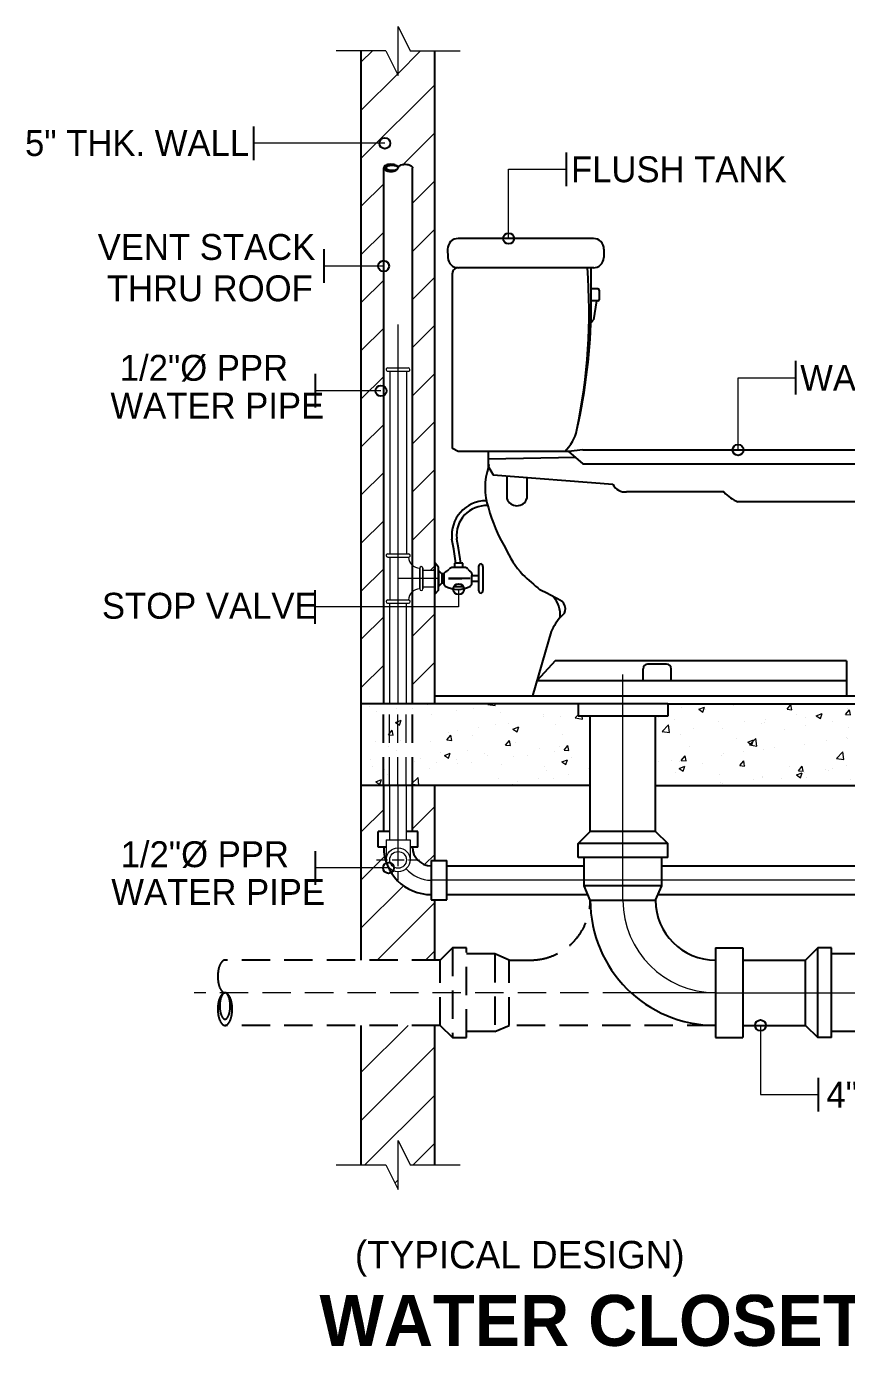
# Model space of a CAD drawing. Header units: millimetres. Extents: x 1634676 to 2568129, y -408635 to -190573.
# Drawn here: x 2525334 to 2531775, y -335796 to -325423 of the extents above; entities that cross this region are included whole.
import ezdxf
from ezdxf.enums import TextEntityAlignment as Align

# ---------------------------------------------------------------- set-up
doc = ezdxf.new("R2010")
doc.units = ezdxf.units.MM
doc.header["$MEASUREMENT"] = 0
doc.linetypes.add('HIDDEN2', pattern=[0.1875, 0.125, -0.0625])
doc.layers.get('0').update_dxf_attribs({"lineweight": 15})
for name, color, linetype in [('2', 2, 'Continuous'), ('AVC-DETAIL', 2, 'Continuous'), ('TXT', 4, 'Continuous'), ('WALL', 4, 'Continuous'), ('windoor', 1, 'Continuous')]:
    doc.layers.add(name, color=color, linetype=linetype)
doc.layers.add('thin', color=250, linetype='Continuous', lineweight=5)
doc.styles.add('specs100', font='GOTHIC.TTF', dxfattribs={"height": 0.21})
doc.styles.add('txt100-2', font='GOTHICB.TTF', dxfattribs={"height": 0.2})

# ---------------------------------------------------------------- blocks, each defined once
blk = doc.blocks.new('*X130')
at = {"color": 0}
for p, q in [((52.15663036528289, 31.60854509573719), (52.15663036528289, 31.60854509573719)), ((52.37235185042881, 31.58697662628387), (52.4423703824161, 31.61385422249976)), ((52.37235187177753, 31.58697662007455), (52.42209412613084, 31.55342504586631)), ((52.42211821457142, 31.55338406915817), (52.44239453876797, 31.61381322187697)), ((52.45644699684919, 31.58312521351215), (52.45644699684919, 31.58312521351215)), ((52.73377979560201, 31.64898735213869), (52.73756166549486, 31.65349440917021)), ((52.7337798109257, 31.64898736470053), (52.79355149281121, 31.64375802013567)), ((52.79357573306154, 31.64371648144116), (52.79177207876143, 31.65349440917022)), ((53.45103997820277, 31.58623521715609), (53.49924904892926, 31.64368855039002)), ((53.45103999355177, 31.58623522992222), (53.51081167543727, 31.58100588535736)), ((53.51083586097549, 31.58096378321923), (53.49927329912473, 31.64364646810656)), ((54.16830016080352, 31.5234830821735), (54.21650923153001, 31.58093641540743)), ((54.19643081443643, 31.59999609329101), (54.19643081443643, 31.59999609329101)), ((54.20178753049952, 31.56003303988428), (54.20178753049952, 31.56003303988428)), ((54.22809598888944, 31.51821108499731), (54.21653342703868, 31.58089376988464)), ((54.44677064193331, 31.63295395682657), (54.44677064193331, 31.63295395682657)), ((54.71522426312517, 31.63044363277124), (54.71522426312517, 31.63044363277124)), ((55.17110133468638, 31.63358941529651), (55.17110133468638, 31.63358941529651)), ((51.8732608275068, 31.48302023117984), (51.8732608275068, 31.48302023117984)), ((51.92350695636921, 31.3148087668092), (52.00139545180042, 31.39598531686809)), ((52.01246763439222, 31.30097791720707), (52.00141944992579, 31.39594772710179)), ((52.07256009343961, 31.45966938038361), (52.07256009343961, 31.45966938038361)), ((52.60638252961202, 31.43711450864923), (52.60638252961202, 31.43711450864923)), ((52.93580867319962, 31.43403203988321), (52.93580867319962, 31.43403203988321)), ((53.14020496578443, 31.41455963691485), (53.14020496578443, 31.41455963691485)), ((53.17729412526909, 31.42103813839737), (53.17729412526909, 31.42103813839737)), ((53.18614850069651, 31.46698990341877), (53.18614850069651, 31.46698990341877)), ((53.56488043774131, 31.51685090884683), (53.56488043774131, 31.51685090884683)), ((53.67402740195685, 31.39200476518047), (53.67402740195685, 31.39200476518047)), ((53.68240064782168, 31.48505673627975), (53.68240064782168, 31.48505673627975)), ((53.80948128639474, 31.5068888902093), (53.87949981838203, 31.53376648642519)), ((53.80948130817837, 31.50688888412353), (53.85922356253167, 31.47333730991528)), ((53.85924757437737, 31.47329520909524), (53.87952389857392, 31.53372436181404)), ((54.00472899600161, 31.43337945063187), (54.00472899600161, 31.43337945063187)), ((54.16830017617783, 31.5234830951439), (54.22807185806334, 31.51825375057904)), ((54.58791516534399, 31.53348443296419), (54.58791516534399, 31.53348443296419)), ((54.88556034340427, 31.4607309471909), (54.93376941413077, 31.51818428042483)), ((54.88556035880389, 31.46073096036559), (54.9453320406894, 31.45550161580073)), ((54.9453561168034, 31.45545838677538), (54.93379355495264, 31.51814107166271)), ((55.24661072236069, 31.42680115413473), (55.31662925434797, 31.45367875035063)), ((55.24661074457921, 31.42680114817251), (55.29635299893252, 31.39324957396427)), ((55.29637693418332, 31.39320634903233), (55.31665325837987, 31.45363550175113)), ((55.44432324572796, 31.40450629835201), (55.44432324572796, 31.40450629835201)), ((51.92350695598728, 31.31480877992195), (52.01244371004427, 31.30101552875313)), ((51.92552635945971, 31.30102585001098), (51.92552635945971, 31.30102585001098)), ((52.14447050996559, 31.27565124190587), (52.14447050996559, 31.27565124190587)), ((52.30425829650451, 31.35088685543904), (52.30425829650451, 31.35088685543904)), ((52.66385739264343, 31.35062754551041), (52.66385739264343, 31.35062754551041)), ((52.83835665731683, 31.23316948596724), (52.83835665731683, 31.23316948596724)), ((52.99074800499486, 31.14928975248019), (53.06863650042607, 31.23046630253907)), ((53.07970853412486, 31.1354582362455), (53.06866034965844, 31.23042804614022)), ((53.42154282665922, 31.33327446829956), (53.42154282665922, 31.33327446829956)), ((54.18370110449116, 31.23854224494421), (54.18370110449116, 31.23854224494421)), ((54.18962767518222, 31.22713918605297), (54.18962767518222, 31.22713918605297)), ((54.20784983812924, 31.3694498934461), (54.20784983812924, 31.3694498934461)), ((54.56243304153596, 31.28840325037227), (54.56243304153596, 31.28840325037227)), ((54.70306440780788, 31.29754977893993), (54.70306440780788, 31.29754977893993)), ((54.74167227430167, 31.34689502171171), (54.74167227430167, 31.34689502171171)), ((55.19398341823108, 31.37154843481645), (55.19398341823108, 31.37154843481645)), ((55.20817093036047, 31.36156837682231), (55.20817093036047, 31.36156837682231)), ((55.27549471047406, 31.32434014997733), (55.27549471047406, 31.32434014997733)), ((52.25517048797445, 31.13306450363492), (52.25517048797445, 31.13306450363492)), ((52.92307896325436, 31.07257819153642), (52.92307896325436, 31.07257819153642)), ((52.96925890254727, 31.18435773561853), (53.03927743453455, 31.21123533183442)), ((52.96925892401716, 31.18435772957561), (53.01900117837047, 31.15080615536737)), ((52.99074800467119, 31.14928976589615), (53.07968475872818, 31.13549651472733)), ((53.01902494579588, 31.15076471238529), (53.03930126999244, 31.21119386510409)), ((53.16513426995179, 31.08814428456606), (53.16513426995179, 31.08814428456606)), ((53.30181090029916, 31.12243919696447), (53.30181090029916, 31.12243919696447)), ((53.67024079250439, 31.15216288244844), (53.67024079250439, 31.15216288244844)), ((53.93336127699428, 31.20558438140865), (53.93336127699428, 31.20558438140865)), ((54.0579890536205, 30.98377073815117), (54.13587754905171, 31.06494728821006)), ((54.14694943385751, 30.96993855528392), (54.13590124939108, 31.06490836517864)), ((54.40638833851321, 31.10426999954396), (54.4764068705005, 31.13114759575986)), ((54.406388360418, 31.10426999362459), (54.4561306147713, 31.07071841941634)), ((54.45615430560183, 31.07067585232237), (54.47643062979838, 31.13110500504117)), ((55.55998564533062, 31.05995559189771), (55.55998564533062, 31.05995559189771)), ((55.71300017724182, 31.137030612699), (55.71300017724182, 31.137030612699)), ((51.87782536751114, 30.94867402921341), (51.87782536751114, 30.94867402921341)), ((52.04118875906236, 30.95647514355668), (52.04118875906236, 30.95647514355668)), ((52.1323106546483, 30.94275738807456), (52.1323106546483, 30.94275738807456)), ((52.15527094688412, 30.95954735333161), (52.20348001761062, 31.01700068656553)), ((52.15527096191265, 30.95954736577883), (52.21504264379816, 30.95431802121397)), ((52.21506635134752, 30.95427693938021), (52.20350378949676, 31.01695962426753)), ((52.41164780368354, 30.92611915747903), (52.41164780368354, 30.92611915747903)), ((52.65169753732614, 31.0177336916791), (52.65169753732614, 31.0177336916791)), ((52.67273913575747, 31.03962032800085), (52.67273913575747, 31.03962032800085)), ((52.87253112948488, 30.89679521834902), (52.92074020021138, 30.95424855158294)), ((52.87253114453871, 30.89679523100052), (52.93230282642422, 30.89156588643566)), ((52.93232647926147, 30.89152424115828), (52.92076391741071, 30.9542069260456)), ((52.94547023985595, 30.90356428574465), (52.94547023985595, 30.90356428574465)), ((54.0579890533551, 30.98377075187035), (54.1469258074121, 30.96997750070153)), ((54.54662783855705, 30.93682064803436), (54.54662783855705, 30.93682064803436)), ((54.69090455249059, 30.96465592510862), (54.69090455249059, 30.96465592510862)), ((54.93091388078894, 30.97713672293408), (54.93091388078894, 30.97713672293408)), ((55.12523010224614, 30.81825172382215), (55.20311859767735, 30.89942827388104)), ((55.12981400789943, 31.03692563036669), (55.12981400789943, 31.03692563036669)), ((55.18125370828582, 31.01009458646965), (55.18125370828582, 31.01009458646965)), ((55.19601107504318, 31.028674522991), (55.19601107504318, 31.028674522991)), ((55.21419033359016, 30.80441887432235), (55.20314214912374, 30.89938868421707)), ((52.08867322896437, 30.8143491271267), (52.08867322896437, 30.8143491271267)), ((52.12903651869979, 30.86182658102776), (52.19905505068708, 30.88870417724365)), ((52.12903653985595, 30.8618265750277), (52.17877879420925, 30.82827500081945)), ((52.17880231721439, 30.82823421567534), (52.19907864141094, 30.88866336839414)), ((52.62249566513677, 30.79179425539233), (52.62249566513677, 30.79179425539233)), ((53.1529744146345, 30.75525043073475), (53.1529744146345, 30.75525043073475)), ((53.15631810130918, 30.76923938365794), (53.15631810130918, 30.76923938365794)), ((53.38025549987227, 30.73661068336973), (53.38025549987227, 30.73661068336973)), ((53.47929267602836, 30.88100941401027), (53.47929267602836, 30.88100941401027)), ((53.56616595466573, 30.78173884495319), (53.63618448665302, 30.80861644116909)), ((53.56616597625679, 30.78173883907667), (53.6159082306101, 30.74818726486843)), ((53.58979131208563, 30.83404308336642), (53.63800038281212, 30.89149641660035)), ((53.58979132716478, 30.8340430962222), (53.64956300905028, 30.82881375165734)), ((53.61593167702034, 30.74814535561242), (53.63620800121689, 30.80857450833122)), ((53.64958660717542, 30.82877154293635), (53.63802404532466, 30.89145422782367)), ((53.65808093718709, 30.81926902861712), (53.65808093718709, 30.81926902861712)), ((53.67029173955213, 30.81117266952629), (53.67029173955213, 30.81117266952629)), ((53.69014053748158, 30.74668451192356), (53.69014053748158, 30.74668451192356)), ((53.92063156704902, 30.84413053306185), (53.92063156704902, 30.84413053306185)), ((53.96344166921466, 30.83671566570205), (53.96344166921466, 30.83671566570205)), ((54.01311511220077, 30.85845454227589), (54.01311511220077, 30.85845454227589)), ((54.17746781986494, 30.89424533222166), (54.17746781986494, 30.89424533222166)), ((54.29936350409382, 30.89399153848991), (54.29936350409382, 30.89399153848991)), ((54.30705149468638, 30.77129094838383), (54.35526056541288, 30.82874428161775)), ((54.30705150979084, 30.77129096144389), (54.36682319167635, 30.76606161687903)), ((54.36684673508937, 30.76601884471443), (54.35528417323862, 30.82870152960176)), ((54.54693754837319, 30.83589967054151), (54.54693754837319, 30.83589967054151)), ((55.02431167728714, 30.70853881340123), (55.07252074801363, 30.76599214663516)), ((55.08410686300333, 30.7032661464925), (55.07254430115258, 30.76594883137982)), ((55.08075998454558, 30.81334479880714), (55.08075998454558, 30.81334479880714)), ((55.12523010203901, 30.81825173784455), (55.21416685609601, 30.80445848667573)), ((55.36942914236273, 30.81735881289159), (55.36942914236273, 30.81735881289159)), ((52.63953768200885, 30.68483983784779), (52.63953768200885, 30.68483983784779)), ((52.66000942581222, 30.67816647965405), (52.66000942581222, 30.67816647965405)), ((53.03874136285702, 30.72802748508211), (53.03874136285702, 30.72802748508211)), ((54.223962973654, 30.72412964018918), (54.223962973654, 30.72412964018918)), ((54.75778540982641, 30.7015747684548), (54.75778540982641, 30.7015747684548)), ((54.78624297302034, 30.71725383055927), (54.78624297302034, 30.71725383055927)), ((55.00329539063168, 30.70165110887862), (55.07331392261897, 30.72852870509452)), ((55.00329541265763, 30.70165110312565), (55.05303766701093, 30.66809952891741)), ((55.0243116924169, 30.70853882666557), (55.08408337430241, 30.70330948210071)), ((55.05306103682629, 30.6680564955495), (55.07333736102284, 30.7284856482683)), ((55.18385121972589, 30.69578066915969), (55.18385121972589, 30.69578066915969)), ((55.2916078459988, 30.67901989672043), (55.2916078459988, 30.67901989672043)), ((55.29691610788846, 30.66554388001535), (55.29691610788846, 30.66554388001535))]:
    blk.add_line(p, q, dxfattribs=at)
blk = doc.blocks.new('*X131')
at = {"color": 0}
for p, q in [((48.33580304023276, 31.61755348252426), (48.33580304023276, 31.61755348252426)), ((48.41945918313672, 31.55899925001675), (48.41945918313672, 31.55899925001675)), ((48.66979901063361, 31.59195711355231), (48.66979901063361, 31.59195711355231)), ((48.86962547640517, 31.59499861078988), (48.86962547640517, 31.59499861078988)), ((49.04853094767841, 31.64181811898037), (49.04853094767841, 31.64181811898037)), ((49.40344791257757, 31.57244373905551), (49.40344791257757, 31.57244373905551)), ((49.61231682756585, 31.59760426442529), (49.61231682756585, 31.59760426442529)), ((49.78902485911792, 31.64584679546724), (49.79636270637224, 31.65349440917022)), ((49.78902485861946, 31.64584680797356), (49.87796161267646, 31.63205355680474)), ((49.87798583492694, 31.63201727913023), (49.87548732203369, 31.65349440917022)), ((49.93727034874998, 31.54988886732113), (49.93727034874998, 31.54988886732113)), ((48.58782342233541, 31.45860936293838), (48.58782342233541, 31.45860936293838)), ((48.65787059464945, 31.42462094384224), (48.72788912663674, 31.45149854005814)), ((48.65787061481464, 31.42462093742868), (48.70761286916795, 31.39106936322044)), ((48.70763686637802, 31.39103129257406), (48.72791319057458, 31.45146044529286)), ((49.09292994488801, 31.52262796082076), (49.09292994488801, 31.52262796082076)), ((49.88408718501635, 31.40227210165797), (49.88408718501635, 31.40227210165797)), ((50.04608355147306, 31.4133704605058), (50.04608355147306, 31.4133704605058)), ((50.46727335435874, 31.50237708399029), (50.46727335435874, 31.50237708399029)), ((50.47109278492239, 31.52733399558675), (50.47109278492239, 31.52733399558675)), ((50.61870022742681, 31.39913960136332), (50.61870022742681, 31.39913960136332)), ((50.67763392816818, 31.49651564494998), (50.67763392816818, 31.49651564494998)), ((50.85626590774356, 31.48032778113823), (50.89150072009805, 31.51705002738364)), ((50.85626590730337, 31.48032779394775), (50.94520266136037, 31.46653454277894)), ((50.94522673465958, 31.46649759816866), (50.94092276065913, 31.50349440917023)), ((48.56897003388035, 31.27330802824459), (48.61717910460685, 31.33076136147851)), ((48.56897004878236, 31.2733080396704), (48.62874173066787, 31.26807869510554)), ((48.62876571177774, 31.26804043048985), (48.61720314992698, 31.33072311537718)), ((48.78546141023626, 31.247406407098), (48.78546141023626, 31.247406407098)), ((49.28623021648112, 31.21055589326199), (49.33443928720761, 31.26800922649592)), ((49.30090101567397, 31.30216711932565), (49.30090101567397, 31.30216711932565)), ((49.34602583969169, 31.20528773226792), (49.33446327784093, 31.26797041715525)), ((49.41701178693138, 31.33055159154218), (49.41701178693138, 31.33055159154218)), ((49.60015697224855, 31.26471041059398), (49.60015697224855, 31.26471041059398)), ((49.66735161442826, 31.36350945507774), (49.66735161442826, 31.36350945507774)), ((50.09500003061538, 31.34453320776767), (50.16501856260267, 31.37141080398357)), ((50.09500005121548, 31.34453320147766), (50.14474230556878, 31.31098162726941)), ((50.11359370487421, 31.33512100348095), (50.11359370487421, 31.33512100348095)), ((50.14476622618397, 31.31094243251113), (50.16504255038052, 31.37137158522993)), ((50.70688848882203, 31.2828102665152), (50.70688848882203, 31.2828102665152)), ((48.40672947319146, 31.19754540166995), (48.40672947319146, 31.19754540166995)), ((48.57566356701812, 31.12571550910707), (48.57566356701812, 31.12571550910707)), ((48.67489075047668, 31.08400325961969), (48.67489075047668, 31.08400325961969)), ((48.71771484633159, 31.20206213699334), (48.71771484633159, 31.20206213699334)), ((49.08077008957072, 31.18973410698945), (49.08077008957072, 31.18973410698945)), ((49.2087131866491, 31.0614483878853), (49.2087131866491, 31.0614483878853)), ((49.28623023140842, 31.21055590489209), (49.34600191329393, 31.20532656032723)), ((49.54051615013726, 31.08260030185056), (49.54051615013726, 31.08260030185056)), ((50.00349039908186, 31.1478037582794), (50.05169946980836, 31.20525709151332)), ((50.00349041403449, 31.14780377011377), (50.06326209592, 31.14257442554891)), ((50.06328596760564, 31.14253503404599), (50.05172340575488, 31.20521771893332)), ((50.12370231947964, 31.18270528418288), (50.12370231947964, 31.18270528418288)), ((50.41456439072602, 31.10210393306762), (50.41456439072602, 31.10210393306762)), ((50.60654037210951, 31.066245747532), (50.60654037210951, 31.066245747532)), ((50.66490421822291, 31.13506179660318), (50.66490421822291, 31.13506179660318)), ((50.72075058168262, 31.08505162329681), (50.76895965240911, 31.14250495653073)), ((50.72075059666055, 31.08505163533546), (50.78052227854606, 31.0798222907706)), ((50.7805460955196, 31.07978233582407), (50.76898353366884, 31.14246502071139)), ((48.35191617575749, 30.97223322926736), (48.35191617575749, 30.97223322926736)), ((48.88573861192991, 30.94967835753298), (48.88573861192991, 30.94967835753298)), ((48.95732998079488, 30.98249531951825), (48.95732998079488, 30.98249531951825)), ((49.15394224948922, 30.93613987965982), (49.15394224948922, 30.93613987965982)), ((49.25477764676791, 31.0220020531769), (49.32479617875519, 31.04887964939279)), ((49.25477766705427, 31.02200204692975), (49.30451992140758, 30.9884504727215)), ((49.30454359760249, 30.98841193580118), (49.32481992179904, 31.04884108851998)), ((49.40428207698611, 30.96909774319538), (49.40428207698611, 30.96909774319538)), ((49.41956104810232, 30.92712348579859), (49.41956104810232, 30.92712348579859)), ((49.58799711693126, 30.93181655676267), (49.58799711693126, 30.93181655676267)), ((49.74253562282151, 31.03889351615092), (49.74253562282151, 31.03889351615092)), ((49.7830140140309, 31.01895874862344), (49.7830140140309, 31.01895874862344)), ((49.95338348427473, 30.90456861406421), (49.95338348427473, 30.90456861406421)), ((50.10143384955692, 31.00222714964963), (50.10143384955692, 31.00222714964963)), ((50.27635805899391, 31.01633864441655), (50.27635805899391, 31.01633864441655)), ((50.69190708273385, 30.94191431710232), (50.76192561472114, 30.96879191331822)), ((50.69190710345511, 30.94191431097872), (50.74164935780841, 30.90836273677047)), ((50.74167295740844, 30.90832307573826), (50.76194928160499, 30.96875222845706)), ((50.81018049516632, 30.99378377268217), (50.81018049516632, 30.99378377268217)), ((48.37414381145249, 30.88239033718592), (48.37414381145249, 30.88239033718592)), ((48.5223918727941, 30.85299469521565), (48.5223918727941, 30.85299469521565)), ((48.56350371170083, 30.79282165527576), (48.56350371170083, 30.79282165527576)), ((48.85436291394342, 30.67172819476063), (48.93225140937463, 30.75290474481951)), ((48.94332312937824, 30.6578994082298), (48.93227494491181, 30.75286921812451)), ((49.06861023425342, 30.85684025315814), (49.06861023425342, 30.85684025315814)), ((50.40183468078076, 30.74065008472082), (50.40183468078076, 30.74065008472082)), ((50.48720592044713, 30.88201374232984), (50.48720592044713, 30.88201374232984)), ((50.50561197994728, 30.83274955663797), (50.50561197994728, 30.83274955663797)), ((50.59438051679221, 30.73335189370069), (50.59438051679221, 30.73335189370069)), ((50.78056661782556, 30.79051109014888), (50.78056661782556, 30.79051109014888)), ((51.02102835661955, 30.85945887059546), (51.02102835661955, 30.85945887059546)), ((48.41455526292043, 30.69947089858613), (48.48457379490772, 30.72634849480202)), ((48.41455528289306, 30.69947089238183), (48.46429753724637, 30.66591931817359)), ((48.464320969021, 30.66588143909123), (48.48459729321755, 30.72631059181003)), ((48.85436291348583, 30.67172820704823), (48.94329966754282, 30.65793495587941)), ((49.92242581060491, 30.73264457430565), (49.92242581060491, 30.73264457430565)), ((50.08927399423963, 30.66933329581832), (50.08927399423963, 30.66933329581832)), ((50.15149485328387, 30.70769222118526), (50.15149485328387, 30.70769222118526))]:
    blk.add_line(p, q, dxfattribs=at)
blk = doc.blocks.new('hgsdfhsdfh')
at = {"layer": 'thin'}
h = blk.add_hatch(dxfattribs=at)
h.set_pattern_fill('ANSI31', color=256, scale=1.200000000000001)
h.set_pattern_definition([(44.99999999999999, (984.5301316964669, -453.0881597528394), (-0.1060660171779822, 0.1060660171779822), [])])
h.paths.add_polyline_path([(1829.794418103728, -1234.250248429478), (1829.470516440667, -1234.250248429478), (1829.470516440667, -1234.865241307486), (1829.578483661687, -1234.865241307486), (1829.632467272197, -1234.973208528506), (1829.632467272197, -1234.757274086465), (1829.686450882708, -1234.865241307486), (1829.794418103728, -1234.865241307486)])
h.paths.add_polyline_path([(1829.794418103728, -1233.697265859282), (1829.778696839223, -1233.697265859282), (1829.778696839223, -1233.673480450044, -0.286503621342065), (1829.590330032428, -1233.555892802812), (1829.514219035568, -1233.555892802812), (1829.470516440667, -1233.555892802812), (1829.470516440667, -1233.96233584009), (1829.793765879885, -1233.96233584009), (1829.794418103728, -1233.961683616247)])
h.paths.add_polyline_path([(1829.794418103728, -1233.192189512295), (1829.695906449486, -1233.192189512295), (1829.695906449486, -1233.395075463653), (1829.719715139156, -1233.395075463653), (1829.719715139156, -1233.46381170573), (1829.695921969774, -1233.46381170573, 0.4142135623730951), (1829.778696839223, -1233.546586575179), (1829.778696839223, -1233.52280116594), (1829.794418103728, -1233.52280116594)])
h.paths.add_polyline_path([(1829.569028094909, -1233.192189512295), (1829.568352360962, -1233.192189512295), (1829.470516440667, -1233.192189512295), (1829.470516440667, -1233.555892802812), (1829.514219035568, -1233.555892802812), (1829.557139993178, -1233.555892802812), (1829.590330032428, -1233.555892802812, -0.1141619246717464), (1829.569028094909, -1233.46381170573), (1829.545250445815, -1233.46381170573), (1829.545250445815, -1233.395075463653), (1829.569028094909, -1233.395075463653)])
h.paths.add_polyline_path([(1829.794418103728, -1232.316435471373), (1829.74205951687, -1232.316435471373), (1829.74205951687, -1232.32558941879, -1), (1829.727637509279, -1232.32558941879, 0.1793101676618119), (1829.695906449486, -1232.337346848578), (1829.695906449486, -1232.83229877556), (1829.794418103728, -1232.83229877556)])
h.paths.add_polyline_path([(1829.569028094909, -1231.452053712543), (1829.514219035568, -1231.452053712543), (1829.470516440667, -1231.452053712543), (1829.470516440667, -1232.83229877556), (1829.569028094909, -1232.83229877556)])
h.paths.add_polyline_path([(1829.794418103728, -1229.953172881685), (1829.686450882708, -1229.953172881685), (1829.632467272197, -1229.845205660665), (1829.632467272197, -1230.061140102706), (1829.578483661687, -1229.953172881685), (1829.470516440667, -1229.953172881685), (1829.470516440667, -1230.902048567461), (1829.569028094909, -1230.902048567461), (1829.569028094909, -1230.469182259887, -0.1739497533020825), (1829.570969648263, -1230.463770338361, -0.1043390941375126), (1829.578318547327, -1230.457900568568, -0.06525011233651373), (1829.587922709586, -1230.454549365376, -0.05139716203702302), (1829.600747683553, -1230.453227539018, -0.05139716203763633), (1829.61357265752, -1230.454549365376, -0.06525011231830799), (1829.623176819777, -1230.457900568568, -0.1418678234596732), (1829.632467272197, -1230.466519040578, -0.1418678234456872), (1829.641757724617, -1230.457900568568, -0.06525011233564873), (1829.651361886876, -1230.454549365375, -0.05139716203170609), (1829.664186860842, -1230.453227539018, -0.05139716203746326), (1829.677011834809, -1230.454549365376, -0.06525011232631744), (1829.686615997067, -1230.457900568568, -0.1043390941681163), (1829.693964896133, -1230.463770338361, -0.173949753280642), (1829.695906449486, -1230.469182259888), (1829.695906449486, -1232.222292514826, 0.1793101676618194), (1829.727637509279, -1232.234049944614, -1), (1829.74205951687, -1232.234049944614), (1829.74205951687, -1232.243203892032), (1829.788450365656, -1232.243203892031), (1829.794418103728, -1232.23723615396)])
h.paths.add_polyline_path([(1829.569028094909, -1230.902048567461), (1829.525590009875, -1230.902048567461), (1829.470516440667, -1230.902048567461), (1829.470516440667, -1231.452053712543), (1829.514219035568, -1231.452053712543), (1829.569028094909, -1231.452053712543)], flags=17)
at = {"layer": '2'}
for p, q in [((1830.493301632101, -1230.780318262289), (1829.897355936064, -1230.780318262289)), ((1829.85097311795, -1230.827852461656), (1829.851875060864, -1230.864632223691)), ((1830.539684450216, -1230.827852461656), (1830.538782507303, -1230.864632223691)), ((1830.49504738663, -1230.909891549499), (1829.898257878977, -1230.909891549499)), ((1830.484038749199, -1231.089307238732), (1830.484038749199, -1230.909891549499)), ((1829.872418772479, -1231.706467327095), (1829.872418772479, -1230.933658649183)), ((1830.512946299147, -1231.002538532369), (1830.484038749199, -1231.002538532369)), ((1830.51874589447, -1231.008338127693), (1830.51874589447, -1231.050197001468)), ((1830.512946299147, -1231.055996596791), (1830.484038749199, -1231.055996596791)), ((1830.506648815958, -1231.055996596791), (1830.493843320342, -1231.138835401447)), ((1830.383425958306, -1231.719614932846), (1829.897492169227, -1231.719614932846)), ((1830.031316027637, -1231.787771557868), (1830.031316027637, -1231.719614932846)), ((1830.446907597138, -1231.712739445798), (1830.383425958306, -1231.719614932846)), ((1830.383425958306, -1231.719614932846), (1830.446907597138, -1231.773343575436)), ((1830.446907597138, -1231.712739445798), (1831.895200931209, -1231.712739445798)), ((1830.415166777722, -1231.746479254141), (1830.031316027637, -1231.753693245357)), ((1830.031833400176, -1231.776581302412), (1830.031316027637, -1231.787771557868)), ((1830.031316027637, -1231.787771557868), (1830.0513943617, -1231.822626950843)), ((1830.446907597138, -1231.773343575436), (1831.974959142628, -1231.773343575436)), ((1830.0513943617, -1231.822626950843), (1830.578879902621, -1231.863366113175)), ((1830.111902486324, -1231.827300160098), (1830.111902486324, -1231.927111870382)), ((1830.200575383967, -1231.834148612408), (1830.200575383967, -1231.927111870382)), ((1831.06669013929, -1231.897468587744), (1830.639820750323, -1231.897468587744)), ((1832.079428948266, -1231.94138541707), (1831.13034808516, -1231.94138541707)), ((1830.307453144308, -1232.513560818697), (1830.225155494238, -1232.796309701888)), ((1830.324825543747, -1232.642834929871), (1830.244951016922, -1232.729062796904)), ((1831.609024507295, -1232.642834929871), (1830.324825543747, -1232.642834929871)), ((1830.815658139292, -1232.657113056013), (1830.732351338441, -1232.657113056013)), ((1831.609024507295, -1232.642834929871), (1831.609024507295, -1232.796309701888)), ((1830.712096554036, -1232.729062796904), (1830.712096554036, -1232.677367840419)), ((1830.835912923697, -1232.729062796904), (1830.835912923697, -1232.677367840419)), ((1830.244951016922, -1232.729062796904), (1831.609024507295, -1232.729062796904)), ((1831.031351975075, -1233.908238740471), (1831.151097164895, -1233.908238740471)), ((1831.031351975075, -1233.908238740471), (1831.031351975075, -1234.304134334988)), ((1831.151097164895, -1233.908238740471), (1831.151097164895, -1234.304134334988)), ((1831.481941595249, -1233.908344337525), (1831.428172456898, -1233.96233584009)), ((1831.481941595249, -1234.304239932042), (1831.481941595249, -1233.908344337525)), ((1831.543112121963, -1233.908344337525), (1831.481941595249, -1233.908344337525)), ((1831.543112121963, -1234.304239932042), (1831.543112121963, -1233.908344337525)), ((1831.668804585564, -1233.935344034835), (1831.543112121963, -1233.935344034835)), ((1831.151097164895, -1233.962335899032), (1831.428172398199, -1233.962335899032)), ((1831.428172398199, -1234.250248429478), (1831.428172398199, -1233.96233584009)), ((1831.151097164895, -1234.250248488419), (1831.428172398199, -1234.250248488419)), ((1831.428172344478, -1234.250248375535), (1831.481941595249, -1234.304239878099)), ((1831.668804585564, -1234.277240234732), (1831.543112121963, -1234.277240234732)), ((1831.543112121963, -1234.304239932042), (1831.481941595249, -1234.304239932042))]:
    blk.add_line(p, q, dxfattribs=at)
at = {"layer": '2', "linetype": 'HIDDEN2'}
for p, q in [((1830.059076717956, -1233.935344034835), (1829.933384254354, -1233.935344034835)), ((1829.81844458929, -1233.96233584009), (1828.869793061921, -1233.96233584009)), ((1829.818444530591, -1234.250248429478), (1829.818444530591, -1233.96233584009)), ((1829.81844458929, -1234.250248429478), (1828.869793061921, -1234.250248429478)), ((1829.818444476871, -1234.250248375535), (1829.872213727641, -1234.304239878099)), ((1830.059076717956, -1234.277240234732), (1829.933384254354, -1234.277240234732)), ((1831.031351975075, -1234.250248488419), (1830.121864095868, -1234.250248488419))]:
    blk.add_line(p, q, dxfattribs=at)
for points in [[(1830.122110006736, -1233.96233584009), (1830.215265007436, -1233.962335845089, 0.4142135623730951), (1830.4794049977, -1233.698195854825, 0.4142135623730951)], [(1828.869793061921, -1234.106292134783, -0.1899301624457559), (1828.8592569926, -1234.102140122596, -0.1008952207842276), (1828.847198465676, -1234.085210223523, -0.05905506963682226), (1828.840506326028, -1234.063562961905, -0.04549439627454555), (1828.837839477475, -1234.034313987437, -0.04549439627454154), (1828.840506326028, -1234.005065012969, -0.05905506963683076), (1828.847198465676, -1233.98341775135, -0.1008952207842589), (1828.8592569926, -1233.966487852278, -0.1899301624458343), (1828.869793061921, -1233.96233584009, -0.1899301624458036)]]:
    blk.add_lwpolyline(points, format="xyb", dxfattribs=at)
blk.add_lwpolyline([(1829.872213727641, -1233.908344337525), (1829.872213727641, -1234.304239932042), (1829.933384254354, -1234.304239932042), (1829.933384254354, -1233.908344337525), (1829.872213727641, -1233.908344337525), (1829.81844458929, -1233.96233584009)], dxfattribs=at)
blk.add_lwpolyline([(1830.122110006736, -1234.250142773481), (1830.122110006736, -1233.96233584009), (1830.059076717956, -1233.935344034835), (1830.059076717956, -1234.277240234732)], close=True, dxfattribs=at)
for points in [[(1828.869793061921, -1234.106292134783, 0.1899301624457559), (1828.8592569926, -1234.110444146972, 0.1008952207842276), (1828.847198465676, -1234.127374046045, 0.05905506963682226), (1828.840506326028, -1234.149021307662, 0.04549439627454555), (1828.837839477475, -1234.178270282131, 0.04549439627454154), (1828.840506326028, -1234.207519256599, 0.05905506963683076), (1828.847198465676, -1234.229166518216, 0.1008952207842589), (1828.8592569926, -1234.24609641729, 0.1899301624458465), (1828.869793061921, -1234.250248429478, 0.1899301624458036), (1828.880329131239, -1234.24609641729, 0.1008952207842171), (1828.892387658164, -1234.229166518216, 0.05905506963683235), (1828.899079797811, -1234.207519256599, 0.04549439627455579), (1828.901746646364, -1234.178270282131, 0.04549439627456682), (1828.899079797811, -1234.149021307662, 0.05905506963684082), (1828.892387658164, -1234.127374046045, 0.10089522078423), (1828.880329131239, -1234.110444146972, 0.1899301624458957)], [(1828.869793061921, -1234.106292134783, 0.2049808108184779), (1828.862400571934, -1234.109455695726, 0.0967002258945048), (1828.853501048327, -1234.12336238293, 0.05359204334226453), (1828.848686195867, -1234.140800951374, 0.04059986819479405), (1828.846752675337, -1234.164573607517, 0.040599868194776), (1828.848686195867, -1234.188346263661, 0.05359204334226811), (1828.853501048327, -1234.205784832104, 0.0967002258945377), (1828.862400571934, -1234.219691519307, 0.2049808108185106), (1828.869793061921, -1234.22285508025, 0.2049808108185431), (1828.877185551906, -1234.219691519307, 0.09670022589457063), (1828.886085075513, -1234.205784832104, 0.05359204334226453), (1828.890899927973, -1234.188346263661, 0.04059986819479405), (1828.892833448503, -1234.164573607517, 0.04059986819479841), (1828.890899927973, -1234.140800951374, 0.05359204334228271), (1828.886085075513, -1234.12336238293, 0.09670022589460421), (1828.877185551906, -1234.109455695726, 0.2049808108185757)]]:
    blk.add_lwpolyline(points, format="xyb", close=True, dxfattribs=at)
at = {"layer": '2'}
for centre, radius, start, end in [((1829.897355936064, -1230.826715024876), 0.0463967625872574, 90, 181.4047716344777), ((1830.493301632101, -1230.826715024876), 0.0463967625872574, 358.5952283655223, 90), ((1829.898257878977, -1230.863494786912), 0.0463967625872574, 181.4047716344777, 270), ((1829.895610181537, -1230.933089930792), 0.0231983812936287, 90, 181.4047716344777), ((1827.934579236274, -1231.103227174224), 2.539626765099711, 348.1495819511979, 4.363409853111351), ((1830.492399689189, -1230.863494786912), 0.0463967625872574, 270, 358.5952283655223), ((1830.512946299147, -1231.008338127693), 0.005799595323407175, 0, 90), ((1827.944610951487, -1231.057517834609), 2.539626765099711, 347.0937887557253, 359.2827897838512), ((1830.512946299147, -1231.050197001468), 0.005799595323407175, 270, 0), ((1830.461176984607, -1231.115667240125), 0.04004813590486784, 302.2895416439007, 324.6543383903104), ((1830.241702476982, -1231.587127892711), 0.182302644237485, 313.3860210209322, 348.0875682034399), ((1830.29404705767, -1231.879045726304), 0.2781340827118298, 160.8424989442948, 198.6747090554589), ((1830.632212828224, -1231.839562243754), 0.05840398233748644, 204.0524472414329, 277.484834024676), ((1831.065147649627, -1231.904220182545), 0.006751594801787356, 41.17032596297973, 90), ((1831.06669013929, -1231.900844385144), 0.003375797400893678, 40.59898073074535, 90), ((1831.182865175466, -1231.801273921269), 0.1496304649123665, 220.5989807307454, 249.4528179715213), ((1830.156238935145, -1231.91209683391), 0.04680995635947872, 198.7092478845843, 341.2907521154157), ((1830.659756498808, -1231.805280688319), 0.649926142023363, 194.508525828592, 211.3581954883998), ((1830.48993692765, -1231.979859367756), 0.4184900081559655, 203.0174299414133, 222.5359761084649), ((1831.621574913028, -1230.695832782453), 2.128129800240258, 227.4174193057964, 230.1342863810023), ((1828.483614612863, -1235.83724609909), 3.930953232795263, 61.73174289082943, 63.17597792384311), ((1830.223480854122, -1232.441804884485), 0.1235988178586126, 355.58554195144, 41.95057342106428), ((1830.330681180442, -1232.411185635189), 0.0389411838112722, 359.1785323715142, 67.92606377645666), ((1830.332788972433, -1232.414259816797), 0.03691522219934512, 298.9097172322396, 3.907917177407208), ((1830.589007484626, -1232.647650203913), 0.3118538275864003, 139.8512176377599, 154.5340191428905), ((1830.732351338441, -1232.677367840419), 0.02025478440536206, 90, 180), ((1830.815658139292, -1232.677367840419), 0.02025478440536206, 0, 90), ((1831.031351921355, -1233.698195854825), 0.5519469236552045, 180, 270), ((1831.031351921355, -1233.698195854825), 0.2641399902637847, 180, 270)]:
    blk.add_arc(centre, radius, start, end, dxfattribs=at)
at = {"layer": 'AVC-DETAIL', "color": 4}
blk.add_line((1829.897492169227, -1231.719614932846), (1829.872418772479, -1231.706467327095), dxfattribs=at)
at = {"layer": 'AVC-DETAIL', "color": 8}
blk.add_line((1829.788450365656, -1232.243203892032), (1829.794418103728, -1232.23723615396), dxfattribs=at)
at = {"layer": 'AVC-DETAIL'}
for p, q in [((1829.794418103728, -1232.210627549538), (1829.794418103728, -1232.349011813868)), ((1830.225155494238, -1232.796309701888), (1831.609024507295, -1232.796309701888))]:
    blk.add_line(p, q, dxfattribs=at)
at = {"layer": 'AVC-DETAIL', "color": 2, "linetype": 'Continuous'}
for p, q in [((1830.425413495135, -1232.832298775561), (1830.425413495135, -1232.886282386071)), ((1830.821309089651, -1232.832298775561), (1830.821309089651, -1232.886282386071)), ((1830.821309089651, -1232.886282386071), (1830.425413495135, -1232.886282386071)), ((1830.4794049977, -1233.394530378681), (1830.4794049977, -1232.886282386071)), ((1830.767317587087, -1233.394530378681), (1830.767317587087, -1232.886282386071)), ((1830.425413495135, -1233.448299575731), (1830.4794049977, -1233.39453043738)), ((1830.767317587087, -1233.394530378681), (1830.4794049977, -1233.394530378681)), ((1830.767317533144, -1233.394530324961), (1830.821309035708, -1233.448299575731)), ((1830.425413495135, -1233.509470102444), (1830.425413495135, -1233.448299575731)), ((1830.821309089651, -1233.448299575731), (1830.425413495135, -1233.448299575731)), ((1830.821309089651, -1233.509470102444), (1830.821309089651, -1233.448299575731)), ((1830.821309089651, -1233.509470102444), (1830.425413495135, -1233.509470102444)), ((1830.452413192445, -1233.635162566046), (1830.452413192445, -1233.509470102444)), ((1830.794309392342, -1233.635162566046), (1830.794309392342, -1233.509470102444)), ((1830.4794049977, -1233.698195854825), (1830.452413192445, -1233.635162566046)), ((1830.794309392342, -1233.635162566046), (1830.452413192445, -1233.635162566046)), ((1830.76721193109, -1233.698195854825), (1830.794309392342, -1233.635162566046)), ((1830.4794049977, -1233.698195854825), (1830.76721193109, -1233.698195854825)), ((1831.031351975075, -1234.304134334988), (1831.151097164895, -1234.304134334988))]:
    blk.add_line(p, q, dxfattribs=at)
at = {"layer": 'AVC-DETAIL', "color": 3}
for p, q in [((1829.470516440667, -1233.96233584009), (1829.470516440667, -1233.192189512295)), ((1829.794418103728, -1233.96233584009), (1829.794418103728, -1233.697265859282)), ((1829.793765879885, -1233.96233584009), (1829.794418103728, -1233.961683616247))]:
    blk.add_line(p, q, dxfattribs=at)
at = {"layer": 'thin'}
for p, q in [((1829.632467272197, -1230.061140102706), (1829.632467272197, -1229.845205660665)), ((1829.632467272197, -1229.845205660665), (1829.686450882708, -1229.953172881685)), ((1829.578483661687, -1229.953172881685), (1829.359127275073, -1229.953172881685)), ((1829.578483661687, -1229.953172881685), (1829.632467272197, -1230.061140102706)), ((1829.686450882708, -1229.953172881685), (1829.905807269321, -1229.953172881685)), ((1829.574178387926, -1230.360360788637), (1828.996554560603, -1230.360360788637)), ((1830.119569279839, -1230.780318262289), (1830.119569279839, -1230.475136170358)), ((1830.119569279839, -1230.475136170358), (1830.374784444501, -1230.475136170358)), ((1829.568510967484, -1230.902048567462), (1829.306249833163, -1230.902048567462)), ((1829.632467272197, -1232.832298775561), (1829.632467272197, -1231.159875210505)), ((1829.586496853873, -1231.351407341966), (1829.677533262389, -1231.351407341966)), ((1829.587401282007, -1231.365829349557), (1829.677533262386, -1231.365829349557)), ((1829.595690937537, -1231.365829349557), (1829.595690937537, -1232.170931183928)), ((1829.669243606857, -1231.365829349557), (1829.669243606857, -1232.170931183928)), ((1831.130762698844, -1231.712739445798), (1831.130762698844, -1231.394677711249)), ((1831.130762698844, -1231.394677711249), (1831.385977863506, -1231.394677711249)), ((1829.557139993178, -1231.452053712543), (1829.268216016227, -1231.452053712543)), ((1829.586496853873, -1232.170931183928), (1829.678437690523, -1232.170931183928)), ((1829.587401282007, -1232.185353191519), (1829.678940756183, -1232.185353191519)), ((1829.595690937537, -1232.185353191519), (1829.595690937537, -1232.374286171885)), ((1829.727637509279, -1232.32558941879), (1829.727637509279, -1232.234049944614)), ((1829.727637509279, -1232.234049944614), (1829.727637509279, -1232.32558941879)), ((1829.74205951687, -1232.32558941879), (1829.74205951687, -1232.234049944614)), ((1829.74205951687, -1232.234049944614), (1829.74205951687, -1232.32558941879)), ((1829.74205951687, -1232.243203892032), (1829.794418103728, -1232.243203892032)), ((1829.810138027759, -1232.279819681703), (1829.632467272197, -1232.279819681703)), ((1829.74205951687, -1232.316435471373), (1829.794418103728, -1232.316435471373)), ((1829.899244541105, -1232.328136356746), (1829.899244541105, -1232.405299037223)), ((1829.899244541105, -1232.405299037223), (1829.267814418146, -1232.405299037223)), ((1829.586496853873, -1232.388708179477), (1829.678437690523, -1232.388708179477)), ((1829.587401282007, -1232.374286171885), (1829.678940756183, -1232.374286171885)), ((1829.595690937537, -1232.832298775561), (1829.595690937537, -1232.388708179477)), ((1829.669243606857, -1232.832298775561), (1829.669243606857, -1232.388708179477)), ((1830.623308464395, -1233.698195854825), (1830.623308464395, -1232.70266117709)), ((1829.595690937537, -1233.431303612), (1829.595690937537, -1233.192189512295)), ((1829.632467272197, -1233.547722249916), (1829.632467272197, -1233.192189512295)), ((1829.669243606857, -1233.431303612), (1829.669243606857, -1233.192189512295)), ((1829.579723898509, -1233.431303612), (1829.579723898509, -1233.520255805062)), ((1829.579723898509, -1233.431303612), (1829.685210645886, -1233.431303612)), ((1829.685210645886, -1233.431303612), (1829.685210645886, -1233.520255805062)), ((1829.537817299875, -1233.520255805062), (1829.585659342803, -1233.520255805062)), ((1829.607031045239, -1233.520255805062), (1829.659806194973, -1233.520255805062)), ((1829.678997120075, -1233.520255805062), (1829.727117244519, -1233.520255805062)), ((1829.593584527189, -1233.555892802813), (1829.268216016227, -1233.555892802813)), ((1829.632467272197, -1233.610033512611), (1829.632467272197, -1233.569813360044)), ((1832.542230305653, -1233.610033512611), (1829.777971413797, -1233.610033512611)), ((1831.031351975075, -1234.106292193726), (1830.659730091118, -1234.106292193726)), ((1831.031351975075, -1234.106292193726), (1833.547671649616, -1234.106292193726)), ((1831.229556068224, -1234.250248488419), (1831.229556068224, -1234.55543058035)), ((1831.229556068224, -1234.55543058035), (1831.484771232885, -1234.55543058035)), ((1829.632467272197, -1234.973208528506), (1829.632467272197, -1234.757274086465)), ((1829.632467272197, -1234.757274086465), (1829.686450882708, -1234.865241307486)), ((1829.359127275073, -1234.865241307486), (1829.578483661687, -1234.865241307486)), ((1829.578483661687, -1234.865241307486), (1829.632467272197, -1234.973208528506)), ((1829.686450882708, -1234.865241307486), (1829.905807269321, -1234.865241307486))]:
    blk.add_line(p, q, dxfattribs=at)
at = {"layer": 'thin', "linetype": 'HIDDEN2'}
for p, q in [((1829.59501520359, -1233.192189512295), (1829.59501520359, -1232.832298775561)), ((1829.63179153825, -1233.192189512295), (1829.63179153825, -1232.832298775561)), ((1829.66856787291, -1233.192189512296), (1829.66856787291, -1232.832298775561)), ((1830.659730091118, -1234.106292193726), (1828.734527134359, -1234.106292193726))]:
    blk.add_line(p, q, dxfattribs=at)
at = {"layer": 'thin'}
for radius in [0.05274337368868576, 0.03677633466004952]:
    blk.add_circle((1829.632467272197, -1233.520255805062), radius, dxfattribs=at)
for centre, radius, start, end in [((1829.586949067939, -1231.358618345761), 0.007225169430978105, 93.58841463773291, 273.5884146377329), ((1829.677281729557, -1231.358618345762), 0.007215389421812978, 271.9977702307407, 91.99777023074074), ((1829.586949067939, -1232.178142187723), 0.007225169430978105, 93.58841463773291, 273.5884146377329), ((1829.678689223353, -1232.178142187723), 0.007215389421812978, 271.9977702307407, 91.99777023074074), ((1829.727637509279, -1232.185353191519), 0.04869675309524982, 180, 270), ((1829.734848513074, -1232.234049944614), 0.007211003795840045, 0, 180), ((1829.734848513074, -1232.234049944614), 0.007211003795840045, 0, 180), ((1829.727637509279, -1232.374286171885), 0.04869675309524982, 90, 180), ((1829.734848513074, -1232.32558941879), 0.007211003795840045, 180, 0), ((1829.734848513074, -1232.32558941879), 0.007211003795840045, 180, 0), ((1829.586949067939, -1232.381497175682), 0.007225169430978105, 86.4115853622671, 266.4115853622671), ((1829.678689223353, -1232.381497175682), 0.007215389421812978, 268.0022297692593, 88.00222976925926), ((1829.778696839223, -1233.46381170573), 0.1462236063351894, 220.762580889778, 270), ((1831.031351921355, -1233.698195854825), 0.4080434569594944, 180, 270)]:
    blk.add_arc(centre, radius, start, end, dxfattribs=at)
at = {"layer": 'WALL'}
for p, q in [((1829.470516440667, -1233.192189512295), (1829.470516440667, -1229.953172881685)), ((1829.794418103728, -1232.832298775561), (1829.794418103728, -1229.953172881685)), ((1828.996554560603, -1230.434586606454), (1828.996554560603, -1230.28613497082)), ((1830.374784444501, -1230.549361988175), (1830.374784444501, -1230.400910352542)), ((1829.306249833163, -1230.976274385279), (1829.306249833163, -1230.827822749645)), ((1831.385977863506, -1231.468903529066), (1831.385977863506, -1231.320451893431)), ((1829.268216016227, -1231.52627953036), (1829.268216016227, -1231.377827894726)), ((1829.267814418146, -1232.47952485504), (1829.267814418146, -1232.331073219407)), ((1830.425307839139, -1232.832298775561), (1829.470516440667, -1232.832298775561)), ((1829.794418103728, -1232.796309701888), (1832.111328548479, -1232.796309701888)), ((1830.821309089651, -1232.832298775561), (1830.425413495135, -1232.832298775561)), ((1830.821309089651, -1232.832298775561), (1832.111328548479, -1232.832298775561)), ((1830.479299341704, -1233.192189512295), (1829.470516440667, -1233.192189512295)), ((1829.794418103728, -1233.52280116594), (1829.794418103728, -1233.192189512295)), ((1830.767317587087, -1233.192189512295), (1832.111328548479, -1233.192189512295)), ((1829.268216016227, -1233.63011862063), (1829.268216016227, -1233.481666984996)), ((1829.470516440667, -1234.865241307486), (1829.470516440667, -1234.250248429478)), ((1829.794418103728, -1234.865241307486), (1829.794418103728, -1234.250248429478)), ((1831.484771232885, -1234.629656398168), (1831.484771232885, -1234.481204762533))]:
    blk.add_line(p, q, dxfattribs=at)
for centre in [(1829.574178387926, -1230.360360788637), (1830.119569279839, -1230.780318262289), (1829.568510967484, -1230.902048567462), (1829.557139993178, -1231.452053712543), (1831.130762698844, -1231.712739445798), (1829.899244541105, -1232.326708766213), (1829.590330032428, -1233.555892802813), (1831.229556068224, -1234.250248488419)]:
    blk.add_circle(centre, 0.02408882666454703, dxfattribs=at)
at = {"layer": 'windoor', "linetype": 'Continuous'}
for p, q in [((1829.569028094909, -1232.832298775561), (1829.569028094909, -1230.469182259888)), ((1829.695906449486, -1232.832298775561), (1829.695906449486, -1230.469182259888)), ((1829.569028094909, -1233.395075463653), (1829.569028094909, -1233.192189512295)), ((1829.695906449486, -1233.395075463653), (1829.695906449486, -1233.192189512295))]:
    blk.add_line(p, q, dxfattribs=at)
at = {"layer": 'windoor'}
for p, q in [((1829.891438094729, -1232.105853726007), (1829.891021592035, -1232.103478087573)), ((1829.810138027759, -1232.229258822601), (1829.794418103728, -1232.210627549538)), ((1829.810138027759, -1232.330380540805), (1829.810138027759, -1232.229258822601)), ((1829.825606032871, -1232.258960852978), (1829.810138027759, -1232.244627915876)), ((1829.810138027759, -1232.244627915876), (1829.810138027759, -1232.315011447529)), ((1829.929133624262, -1232.231867525282), (1829.869404713633, -1232.231867525282)), ((1829.91762453918, -1232.21180623646), (1829.880466326642, -1232.21180623646)), ((1829.880466326642, -1232.21180623646), (1829.880466326642, -1232.231867525282)), ((1829.91762453918, -1232.231867525282), (1829.91762453918, -1232.21180623646)), ((1829.987833771241, -1232.334680683871), (1829.987833771241, -1232.224397216254)), ((1830.006013499471, -1232.226461192184), (1830.006013499471, -1232.332616707942)), ((1829.825606032871, -1232.300678510427), (1829.810138027759, -1232.315011447529)), ((1829.833957450136, -1232.258960852978), (1829.825606032871, -1232.258960852978)), ((1829.825606032871, -1232.258960852978), (1829.825606032871, -1232.300678510427)), ((1829.833957450136, -1232.300678510427), (1829.825606032871, -1232.300678510427)), ((1829.833957450136, -1232.258960852978), (1829.833957450136, -1232.300678510427)), ((1829.833957450136, -1232.262179288077), (1829.833957450136, -1232.301225164638)), ((1829.950441917915, -1232.279267826618), (1829.85466798389, -1232.279267826618)), ((1829.85466798389, -1232.279267826618), (1829.914016210039, -1232.279267826618)), ((1829.957631580713, -1232.259606559691), (1829.957631580713, -1232.267077465994)), ((1829.957631580713, -1232.301225164638), (1829.957631580713, -1232.267077465994)), ((1829.957631580713, -1232.267077465994), (1829.987833771241, -1232.267077465994)), ((1829.957631580713, -1232.292000434132), (1829.987833771241, -1232.292000434132)), ((1829.810138027759, -1232.330380540805), (1829.794418103728, -1232.349011813868)), ((1829.916891923818, -1232.315715460563), (1829.880466215942, -1232.315715460563)), ((1829.545250445815, -1233.46381170573), (1829.545250445815, -1233.395075463653)), ((1829.595690937537, -1233.395075463653), (1829.545250445815, -1233.395075463653)), ((1829.719715139156, -1233.395075463653), (1829.669243606857, -1233.395075463653)), ((1829.719715139156, -1233.46381170573), (1829.719715139156, -1233.395075463653)), ((1829.579723898509, -1233.46381170573), (1829.545250445815, -1233.46381170573)), ((1829.719715139156, -1233.46381170573), (1829.685210645886, -1233.46381170573)), ((1829.778696839223, -1233.52280116594), (1829.8474330813, -1233.52280116594)), ((1829.778696839223, -1233.52280116594), (1829.778696839223, -1233.697265859282)), ((1829.8474330813, -1233.697265859282), (1829.8474330813, -1233.52280116594)), ((1829.8474330813, -1233.546586575179), (1830.452413192445, -1233.546586575179)), ((1830.794309392342, -1233.546586575179), (1832.472768638201, -1233.546586575179)), ((1829.778696839223, -1233.697265859282), (1829.8474330813, -1233.697265859282)), ((1829.8474330813, -1233.673464929755), (1830.468814842463, -1233.673464929755)), ((1830.777843540146, -1233.673464929755), (1832.472768638201, -1233.673464929755))]:
    blk.add_line(p, q, dxfattribs=at)
at = {"layer": 'windoor', "linetype": 'HIDDEN2'}
for p, q in [((1829.568352360962, -1233.192189512295), (1829.568352360962, -1232.832298775561)), ((1829.695906449486, -1233.192189512295), (1829.695906449486, -1232.832298775561))]:
    blk.add_line(p, q, dxfattribs=at)
at = {"layer": 'windoor'}
for points in [[(1829.569028094909, -1230.469182259888, 0.1739497532850445), (1829.570969648261, -1230.474594181414, 0.1043390941492532), (1829.578318547327, -1230.480463951205, 0.06525011236390939), (1829.58792270959, -1230.4838151544, 0.0513971620200071), (1829.600747683553, -1230.485136980757, 0.05139716202002041), (1829.613572657516, -1230.4838151544, 0.06525011236390486), (1829.62317681978, -1230.480463951205, 0.1043390941492082), (1829.630525718845, -1230.474594181414, 0.1739497532850586), (1829.632467272197, -1230.469182259888, 0.1739497532848102), (1829.630525718845, -1230.463770338361, 0.1043390941491895), (1829.62317681978, -1230.457900568569, 0.06525011236395052), (1829.613572657516, -1230.454549365375, 0.05139716201999971), (1829.600747683553, -1230.453227539019, 0.05139716201995946), (1829.58792270959, -1230.454549365375, 0.06525011236386884), (1829.578318547327, -1230.457900568569, 0.104339094149294), (1829.570969648261, -1230.463770338361, 0.1739497532849625)], [(1829.632467272197, -1230.469182259888, 0.207282884262501), (1829.63104744375, -1230.465904556021, 0.09598800161756961), (1829.624730882838, -1230.46192806696, 0.05278672867882411), (1829.616833055412, -1230.459784837944, 0.03989920807890354), (1829.606053586725, -1230.458923281864, 0.03989920807879411), (1829.595274118037, -1230.459784837944, 0.05278672867879599), (1829.58737629061, -1230.46192806696, 0.09598800161738541), (1829.581059729699, -1230.465904556021, 0.2072828842621584), (1829.579639901251, -1230.469182259888, 0.2072828842623068), (1829.581059729699, -1230.472459963755, 0.09598800161753193), (1829.58737629061, -1230.476436452816, 0.05278672867881096), (1829.595274118037, -1230.47857968183, 0.03989920807896416), (1829.606053586725, -1230.47944123791, 0.03989920807901216), (1829.616833055412, -1230.47857968183, 0.05278672867893432), (1829.624730882838, -1230.476436452816, 0.09598800161756958), (1829.63104744375, -1230.472459963755, 0.207282884262501)]]:
    blk.add_lwpolyline(points, format="xyb", close=True, dxfattribs=at)
for points in [[(1829.583545219846, -1230.455729632381, 0.08351176040152128), (1829.576136368523, -1230.460653932086, 0.2072828842626456), (1829.572442086517, -1230.469182259888, 0.2072828842623206), (1829.576136368523, -1230.477710587688, 0.08351176040206985), (1829.583545219846, -1230.482634887394, 0.05278672867879177)], [(1829.621461832215, -1230.457089410096, 0.02442828601276442), (1829.61740469377, -1230.456231619146, 0.039899208078903), (1829.606053586725, -1230.455324374497, 0.03989920807862701), (1829.594702479679, -1230.456231619146, 0.05278672867910332), (1829.586073315604, -1230.458573310579, 0.09598800161727994), (1829.578598049111, -1230.463279244053, 0.2072828842624744), (1829.576040993883, -1230.469182259888, 0.2072828842622472), (1829.578598049111, -1230.475085275721, 0.0959880016175287), (1829.586073315604, -1230.479791209196, 0.05278672867870063), (1829.594702479679, -1230.482132900628, 0.03989920807903393), (1829.606053586725, -1230.483040145278, 0.03989920807928701), (1829.61740469377, -1230.482132900628, 0.02442828601228065), (1829.621461832215, -1230.481275109679, 0.09598800161761124)], [(1829.632467272197, -1230.469182259888, -0.1739497532848102), (1829.634408825551, -1230.463770338361, -0.1043390941491895), (1829.641757724615, -1230.457900568569, -0.06525011236395052), (1829.651361886878, -1230.454549365375, -0.05139716201999971), (1829.664186860842, -1230.453227539019, -0.05139716201995946), (1829.677011834805, -1230.454549365375, -0.06525011236386884), (1829.686615997068, -1230.457900568569, -0.104339094149294), (1829.693964896133, -1230.463770338361, -0.1739497532849625), (1829.695906449486, -1230.469182259888, -0.1739497532850445)]]:
    blk.add_lwpolyline(points, format="xyb", dxfattribs=at)
for points in [[(1829.887419911918, -1232.21180623646), (1829.87756933468, -1232.149705675182), (1829.87008837103, -1232.105853726007)], [(1829.908726601081, -1232.21180623646), (1829.898328108129, -1232.14624792522), (1829.891438094729, -1232.105853726007)]]:
    blk.add_lwpolyline(points, dxfattribs=at)
for centre, radius, start, end in [((1830.020882279456, -1232.088927727322), 0.1520083387623058, 90.3854377637379, 186.3930937560437), ((1830.020882279456, -1232.088927727322), 0.1306732991886577, 87.1059968574058, 186.3930937560437), ((1829.84746063974, -1232.262179288077), 0.01350318960357471, 109.2372862866031, 180), ((1829.832891721501, -1232.220430552698), 0.03071457022627547, 289.2372862866031, 325.6650101686868), ((1829.869404713633, -1232.245370714885), 0.01350318960357471, 90, 145.6650101686868), ((1829.929133624262, -1232.245370714885), 0.01350318960357471, 32.17707268942051, 90), ((1829.964535017714, -1232.223097046543), 0.02832234039633152, 212.1770726894205, 240.7974297675834), ((1829.94412839111, -1232.259606559691), 0.01350318960357471, 0, 60.7974297675834), ((1829.997040798731, -1232.224397216254), 0.009207027489960325, 347.0456904442608, 180), ((1829.84746063974, -1232.301225164638), 0.01350318960357471, 180, 238.8691163644147), ((1829.895794515424, -1232.2211987435), 0.1069932512077864, 238.8691163644147, 301.1308836355853), ((1829.94412839111, -1232.301225164638), 0.01350318960357471, 301.1308836355853, 0), ((1829.997040798731, -1232.334680683871), 0.009207027489960325, 180, 12.9543095557392), ((1829.778696839223, -1233.46381170573), 0.2096687443140978, 180, 270), ((1829.778696839223, -1233.46381170573), 0.08277486944891346, 180, 270)]:
    blk.add_arc(centre, radius, start, end, dxfattribs=at)
at = {"layer": 'thin', "linetype": 'HIDDEN2', "xscale": 0.3598907367343361, "yscale": 0.3598907367343361, "zscale": 0.3598907367343361}
blk.add_blockref('*X131', (1812.110024259244, -1244.224098198696), dxfattribs=at)
at = {"layer": 'thin', "xscale": 0.3598907367343361, "yscale": 0.3598907367343361, "zscale": 0.3598907367343361}
blk.add_blockref('*X130', (1812.110024259244, -1244.224098198696), dxfattribs=at)
at = {"style": 'txt100-2'}
blk.add_text('WATER CLOSET DETAILS', height=0.2244668911335579, dxfattribs=at).set_placement((1831.17068413457, -1235.55109525899), align=Align.MIDDLE_CENTER)
at = {"layer": 'TXT', "style": 'specs100'}
for s, height, p in [('5" THK. WALL', 0.1141930296393704, (1827.988463434231, -1230.35949064163)), ('FLUSH TANK', 0.1141930296393704, (1830.394638372318, -1230.475136170358)), ('VENT STACK ', 0.1141930296393704, (1828.308802215181, -1230.817706148942)), ('THRU ROOF', 0.1141930296393704, (1828.348835618688, -1231.000080755513)), ('1/2"%%C PPR ', 0.1141930296393704, (1828.406094888128, -1231.350725582641)), ('WATER CLOSET', 0.1141930296393704, (1831.404522434999, -1231.394677711249)), ('WATER PIPE', 0.1141930296393704, (1828.364919094795, -1231.517185344492)), ('STOP VALVE', 0.1141930296393704, (1828.327386474068, -1232.399860121402)), ('1/2"%%C PPR ', 0.1141930296393704, (1828.409843470081, -1233.495440910186)), ('WATER PIPE', 0.1141930296393704, (1828.368667676748, -1233.661900672037)), ('4" %%C PVC PIPE', 0.1141930296393704, (1831.51998071891, -1234.55543058035)), ('(TYPICAL DESIGN)', 0.1214598587982394, (1829.442111318925, -1235.261216001112))]:
    blk.add_text(s, height=height, dxfattribs=at).set_placement(p, align=Align.MIDDLE_LEFT)

msp = doc.modelspace()

# ---------------------------------------------------------------- block references
at = {"layer": 'WALL', "xscale": 1782, "yscale": 1782, "zscale": 1782}
msp.add_blockref('hgsdfhsdfh', (-732152.0442599971, 1866161.398196517), dxfattribs=at)

doc.saveas('drawing.dxf')
